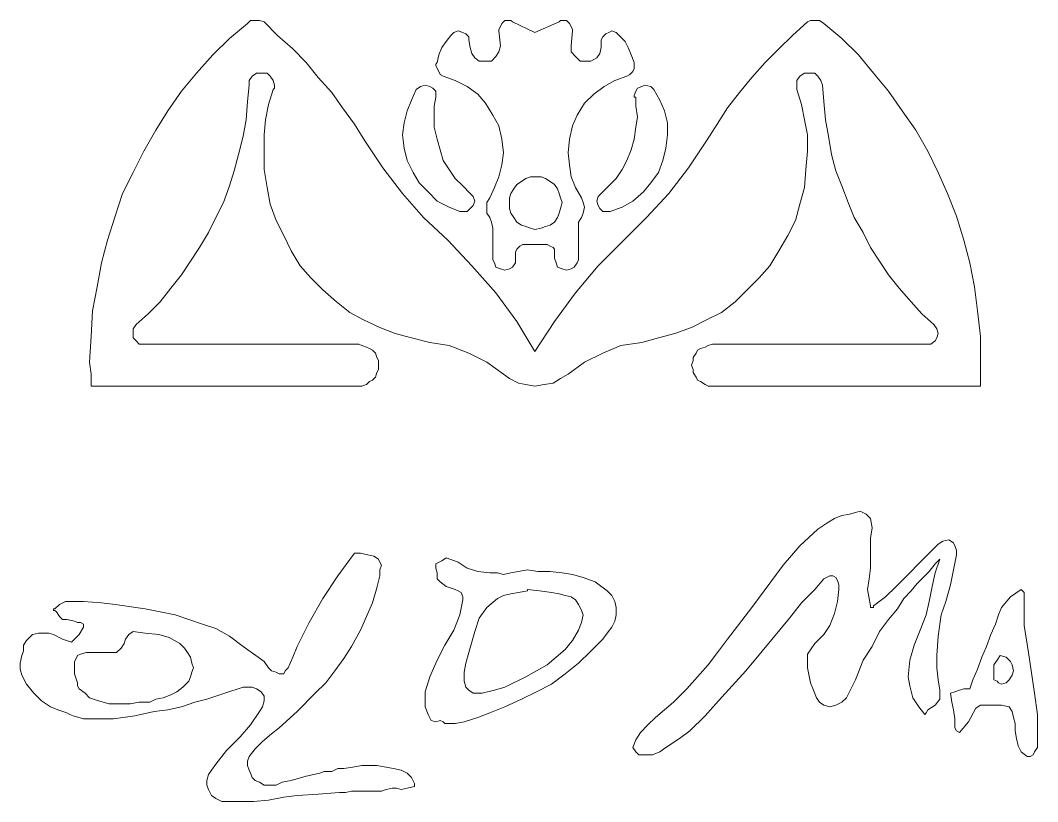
# Model space of a CAD drawing. Header units: millimetres. Extents: x -114775 to 228300, y -175499 to 108657.
# Drawn here: x -98230.64 to -98207.65, y -110677.71 to -110660.06 of the extents above; entities that cross this region are included whole.
import ezdxf
from ezdxf.enums import TextEntityAlignment as Align

# ---------------------------------------------------------------- set-up
doc = ezdxf.new("R2010")
doc.units = ezdxf.units.MM
doc.header["$LTSCALE"] = 1000
doc.layers.get('0').update_dxf_attribs({"linetype": 'CONTINUOUS'})
doc.layers.add('W-图框', color=251, linetype='CONTINUOUS')
doc.styles.add('WORD-2', font='simhei.ttf')
doc.styles.add('WORD-3', font='')
doc.styles.get('WORD-3').set_extended_font_data('SimSun')

# ---------------------------------------------------------------- blocks, each defined once
blk = doc.blocks.new('gslogo')
at = {"color": 251, "lineweight": 0}
for p, q in [((5185.077, -2036.668), (5185.701, -2036.147)), ((5185.701, -2036.147), (5185.806, -2036.043)), ((5185.806, -2036.043), (5185.962, -2036.043)), ((5185.962, -2036.043), (5186.118, -2036.043)), ((5186.118, -2036.043), (5186.274, -2036.095)), ((5186.274, -2036.095), (5186.743, -2036.564)), ((5194.449, -2036.251), (5194.501, -2036.147)), ((5194.501, -2036.147), (5194.605, -2036.043)), ((5194.605, -2036.043), (5194.709, -2036.043)), ((5194.709, -2036.043), (5194.813, -2036.043)), ((5194.813, -2036.043), (5194.865, -2036.095)), ((5194.865, -2036.095), (5195.646, -2036.46)), ((5195.646, -2036.46), (5196.479, -2036.095)), ((5196.479, -2036.095), (5196.531, -2036.043)), ((5196.531, -2036.043), (5196.636, -2036.043)), ((5196.636, -2036.043), (5196.74, -2036.043)), ((5196.74, -2036.043), (5196.844, -2036.147)), ((5196.844, -2036.147), (5196.896, -2036.251)), ((5204.55, -2036.564), (5205.07, -2036.095)), ((5205.07, -2036.095), (5205.175, -2036.043)), ((5205.175, -2036.043), (5205.331, -2036.043)), ((5205.331, -2036.043), (5205.487, -2036.043)), ((5205.487, -2036.043), (5205.643, -2036.147)), ((5205.643, -2036.147), (5206.268, -2036.668)), ((5192.731, -2036.564), (5192.835, -2036.46)), ((5192.835, -2036.46), (5192.991, -2036.408)), ((5192.991, -2036.408), (5193.147, -2036.46)), ((5193.147, -2036.46), (5193.251, -2036.512)), ((5193.251, -2036.512), (5193.355, -2036.616)), ((5194.397, -2036.356), (5194.449, -2036.251)), ((5194.397, -2036.408), (5194.397, -2036.356)), ((5194.397, -2036.356), (5194.397, -2036.356)), ((5194.449, -2036.928), (5194.397, -2036.408)), ((5196.896, -2036.251), (5196.948, -2036.356)), ((5196.948, -2036.408), (5196.896, -2036.928)), ((5196.948, -2036.356), (5196.948, -2036.356)), ((5196.948, -2036.356), (5196.948, -2036.408)), ((5197.989, -2036.616), (5198.093, -2036.512)), ((5198.093, -2036.512), (5198.198, -2036.46)), ((5198.198, -2036.46), (5198.302, -2036.408)), ((5198.302, -2036.408), (5198.458, -2036.46)), ((5198.458, -2036.46), (5198.562, -2036.564)), ((5184.504, -2037.241), (5185.077, -2036.668)), ((5186.743, -2036.564), (5187.263, -2037.032)), ((5192.418, -2036.98), (5192.574, -2036.772)), ((5192.574, -2036.772), (5192.731, -2036.564)), ((5193.355, -2036.616), (5193.355, -2036.72)), ((5193.355, -2036.72), (5193.407, -2036.98)), ((5197.937, -2036.72), (5197.989, -2036.616)), ((5197.937, -2036.98), (5197.937, -2036.72)), ((5198.562, -2036.564), (5198.77, -2036.772)), ((5198.77, -2036.772), (5198.874, -2036.98)), ((5204.081, -2037.032), (5204.55, -2036.564)), ((5206.268, -2036.668), (5206.841, -2037.241)), ((5187.263, -2037.032), (5187.732, -2037.501)), ((5192.314, -2037.241), (5192.418, -2036.98)), ((5193.407, -2036.98), (5193.459, -2037.189)), ((5193.459, -2037.189), (5193.564, -2037.345)), ((5194.293, -2037.293), (5194.397, -2037.137)), ((5194.397, -2037.137), (5194.449, -2036.928)), ((5194.449, -2036.928), (5194.449, -2036.928)), ((5194.449, -2036.928), (5194.449, -2036.928)), ((5196.896, -2036.928), (5196.896, -2036.928)), ((5196.896, -2036.928), (5196.896, -2036.928)), ((5196.896, -2036.928), (5196.896, -2037.137)), ((5196.896, -2037.137), (5197.052, -2037.293)), ((5197.781, -2037.345), (5197.885, -2037.189)), ((5197.885, -2037.189), (5197.937, -2036.98)), ((5198.874, -2036.98), (5198.979, -2037.241)), ((5203.612, -2037.501), (5204.081, -2037.032)), ((5183.931, -2037.865), (5184.504, -2037.241)), ((5187.732, -2037.501), (5188.149, -2038.022)), ((5192.21, -2037.553), (5192.262, -2037.501)), ((5192.21, -2037.605), (5192.21, -2037.553)), ((5192.262, -2037.501), (5192.314, -2037.241)), ((5193.564, -2037.345), (5193.72, -2037.449)), ((5193.72, -2037.449), (5193.928, -2037.449)), ((5193.928, -2037.449), (5194.136, -2037.449)), ((5194.136, -2037.449), (5194.293, -2037.293)), ((5197.052, -2037.293), (5197.208, -2037.449)), ((5197.208, -2037.449), (5197.417, -2037.449)), ((5197.417, -2037.449), (5197.573, -2037.449)), ((5197.573, -2037.449), (5197.781, -2037.345)), ((5198.979, -2037.241), (5199.083, -2037.501)), ((5199.083, -2037.501), (5199.083, -2037.553)), ((5199.083, -2037.553), (5199.083, -2037.605)), ((5203.144, -2038.022), (5203.612, -2037.501)), ((5206.841, -2037.241), (5207.361, -2037.865)), ((5183.411, -2038.49), (5183.931, -2037.865)), ((5186.014, -2037.865), (5185.858, -2037.97)), ((5186.17, -2037.865), (5186.014, -2037.865)), ((5186.378, -2037.865), (5186.17, -2037.865)), ((5186.482, -2037.97), (5186.378, -2037.865)), ((5192.262, -2037.709), (5192.21, -2037.605)), ((5192.314, -2037.813), (5192.262, -2037.709)), ((5192.366, -2037.918), (5192.314, -2037.813)), ((5192.47, -2037.97), (5192.366, -2037.918)), ((5198.926, -2037.918), (5198.822, -2037.97)), ((5199.031, -2037.813), (5198.926, -2037.918)), ((5199.083, -2037.709), (5199.031, -2037.813)), ((5199.083, -2037.605), (5199.083, -2037.709)), ((5204.966, -2037.865), (5204.81, -2037.97)), ((5205.122, -2037.865), (5204.966, -2037.865)), ((5205.331, -2037.865), (5205.122, -2037.865)), ((5205.435, -2037.97), (5205.331, -2037.865)), ((5207.361, -2037.865), (5207.882, -2038.49)), ((5185.858, -2037.97), (5185.754, -2038.126)), ((5185.754, -2038.126), (5185.754, -2038.282)), ((5186.587, -2038.126), (5186.482, -2037.97)), ((5186.639, -2038.282), (5186.587, -2038.126)), ((5188.149, -2038.022), (5188.617, -2038.542)), ((5192.887, -2038.126), (5192.47, -2037.97)), ((5193.303, -2038.334), (5192.887, -2038.126)), ((5198.406, -2038.126), (5198.041, -2038.334)), ((5198.822, -2037.97), (5198.406, -2038.126)), ((5202.727, -2038.542), (5203.144, -2038.022)), ((5204.81, -2037.97), (5204.706, -2038.126)), ((5204.706, -2038.126), (5204.706, -2038.282)), ((5205.539, -2038.126), (5205.435, -2037.97)), ((5205.591, -2038.282), (5205.539, -2038.126)), ((5182.942, -2039.167), (5183.411, -2038.49)), ((5185.754, -2038.282), (5185.701, -2038.855)), ((5186.43, -2038.959), (5186.587, -2038.438)), ((5186.587, -2038.438), (5186.639, -2038.386)), ((5186.639, -2038.386), (5186.639, -2038.282)), ((5188.617, -2038.542), (5188.982, -2039.063)), ((5191.533, -2038.438), (5191.377, -2038.803)), ((5191.689, -2038.334), (5191.533, -2038.438)), ((5191.845, -2038.282), (5191.689, -2038.334)), ((5192.002, -2038.334), (5191.845, -2038.282)), ((5192.106, -2038.386), (5192.002, -2038.334)), ((5192.21, -2038.49), (5192.106, -2038.386)), ((5192.21, -2038.646), (5192.21, -2038.49)), ((5193.668, -2038.594), (5193.303, -2038.334)), ((5193.928, -2038.907), (5193.668, -2038.594)), ((5197.677, -2038.594), (5197.364, -2038.907)), ((5198.041, -2038.334), (5197.677, -2038.594)), ((5199.083, -2038.646), (5199.135, -2038.49)), ((5199.135, -2038.49), (5199.187, -2038.386)), ((5199.187, -2038.386), (5199.343, -2038.334)), ((5199.343, -2038.334), (5199.447, -2038.282)), ((5199.447, -2038.282), (5199.655, -2038.334)), ((5199.655, -2038.334), (5199.76, -2038.438)), ((5199.76, -2038.438), (5199.968, -2038.803)), ((5202.311, -2039.063), (5202.727, -2038.542)), ((5204.706, -2038.282), (5204.706, -2038.386)), ((5204.706, -2038.386), (5204.706, -2038.438)), ((5204.706, -2038.438), (5204.862, -2038.959)), ((5205.643, -2038.855), (5205.591, -2038.282)), ((5207.882, -2038.49), (5208.351, -2039.167)), ((5185.701, -2038.855), (5185.649, -2039.48)), ((5186.326, -2039.48), (5186.43, -2038.959)), ((5191.377, -2038.803), (5191.221, -2039.167)), ((5192.158, -2039.011), (5192.21, -2038.699)), ((5192.21, -2038.699), (5192.21, -2038.646)), ((5192.21, -2038.699), (5192.21, -2038.699)), ((5192.21, -2038.699), (5192.21, -2038.699)), ((5194.188, -2039.323), (5193.928, -2038.907)), ((5197.364, -2038.907), (5197.104, -2039.323)), ((5199.083, -2038.699), (5199.083, -2038.646)), ((5199.135, -2038.699), (5199.083, -2038.699)), ((5199.135, -2039.011), (5199.135, -2038.699)), ((5199.135, -2038.699), (5199.135, -2038.699)), ((5199.968, -2038.803), (5200.124, -2039.167)), ((5204.862, -2038.959), (5204.966, -2039.48)), ((5205.695, -2039.48), (5205.643, -2038.855)), ((5182.525, -2039.844), (5182.942, -2039.167)), ((5188.982, -2039.063), (5189.398, -2039.636)), ((5191.221, -2039.167), (5191.116, -2039.584)), ((5192.158, -2039.375), (5192.158, -2039.011)), ((5194.397, -2039.688), (5194.188, -2039.323)), ((5197.104, -2039.323), (5196.948, -2039.688)), ((5199.187, -2039.375), (5199.135, -2039.011)), ((5200.124, -2039.167), (5200.228, -2039.584)), ((5201.946, -2039.636), (5202.311, -2039.063)), ((5208.351, -2039.167), (5208.819, -2039.844)), ((5185.649, -2039.48), (5185.545, -2040.052)), ((5186.274, -2040), (5186.326, -2039.48)), ((5189.398, -2039.636), (5189.763, -2040.208)), ((5191.116, -2039.584), (5191.064, -2040)), ((5192.158, -2039.74), (5192.158, -2039.375)), ((5199.135, -2039.74), (5199.187, -2039.375)), ((5200.228, -2039.584), (5200.228, -2040)), ((5201.582, -2040.208), (5201.946, -2039.636)), ((5204.966, -2039.48), (5205.07, -2040)), ((5205.799, -2040.052), (5205.695, -2039.48)), ((5182.109, -2040.573), (5182.525, -2039.844)), ((5186.274, -2040.573), (5186.274, -2040)), ((5191.064, -2040), (5191.116, -2040.469)), ((5192.262, -2040.156), (5192.158, -2039.74)), ((5194.501, -2040.156), (5194.397, -2039.688)), ((5196.948, -2039.688), (5196.844, -2040.156)), ((5199.083, -2040.156), (5199.135, -2039.74)), ((5200.228, -2040), (5200.176, -2040.469)), ((5205.07, -2040), (5205.07, -2040.573)), ((5208.819, -2039.844), (5209.236, -2040.573)), ((5185.545, -2040.052), (5185.389, -2040.677)), ((5189.763, -2040.208), (5190.387, -2041.146)), ((5192.366, -2040.521), (5192.262, -2040.156)), ((5194.553, -2040.625), (5194.501, -2040.156)), ((5196.844, -2040.156), (5196.792, -2040.625)), ((5198.979, -2040.521), (5199.083, -2040.156)), ((5200.957, -2041.146), (5201.582, -2040.208)), ((5205.903, -2040.677), (5205.799, -2040.052)), ((5181.744, -2041.302), (5182.109, -2040.573)), ((5185.389, -2040.677), (5185.233, -2041.25)), ((5186.274, -2041.198), (5186.274, -2040.573)), ((5191.116, -2040.469), (5191.221, -2040.885)), ((5192.47, -2040.885), (5192.366, -2040.521)), ((5194.501, -2041.042), (5194.553, -2040.625)), ((5196.792, -2040.625), (5196.844, -2041.042)), ((5198.822, -2040.885), (5198.979, -2040.521)), ((5200.176, -2040.469), (5200.072, -2040.885)), ((5205.07, -2040.573), (5205.018, -2041.198)), ((5206.06, -2041.25), (5205.903, -2040.677)), ((5209.236, -2040.573), (5209.6, -2041.302)), ((5191.221, -2040.885), (5191.429, -2041.302)), ((5192.678, -2041.198), (5192.47, -2040.885)), ((5194.397, -2041.458), (5194.501, -2041.042)), ((5196.844, -2041.042), (5196.896, -2041.458)), ((5198.666, -2041.198), (5198.822, -2040.885)), ((5200.072, -2040.885), (5199.916, -2041.302)), ((5181.38, -2042.031), (5181.744, -2041.302)), ((5185.233, -2041.25), (5185.077, -2041.77)), ((5186.378, -2041.823), (5186.274, -2041.198)), ((5190.387, -2041.146), (5191.064, -2042.031)), ((5191.429, -2041.302), (5191.637, -2041.666)), ((5192.887, -2041.51), (5192.678, -2041.198)), ((5198.458, -2041.51), (5198.666, -2041.198)), ((5199.916, -2041.302), (5199.655, -2041.666)), ((5200.28, -2042.031), (5200.957, -2041.146)), ((5205.018, -2041.198), (5204.966, -2041.823)), ((5206.268, -2041.77), (5206.06, -2041.25)), ((5209.6, -2041.302), (5209.913, -2042.031)), ((5185.077, -2041.77), (5184.868, -2042.343)), ((5191.637, -2041.666), (5191.95, -2041.979)), ((5193.147, -2041.77), (5192.887, -2041.51)), ((5193.407, -2042.031), (5193.147, -2041.77)), ((5194.24, -2041.823), (5194.397, -2041.458)), ((5194.917, -2041.875), (5195.021, -2041.718)), ((5195.021, -2041.718), (5195.178, -2041.614)), ((5195.178, -2041.614), (5195.334, -2041.51)), ((5195.334, -2041.51), (5195.49, -2041.458)), ((5195.49, -2041.458), (5195.646, -2041.458)), ((5195.646, -2041.458), (5195.855, -2041.458)), ((5195.646, -2041.458), (5195.646, -2041.458)), ((5195.855, -2041.458), (5196.011, -2041.51)), ((5196.011, -2041.51), (5196.167, -2041.614)), ((5196.167, -2041.614), (5196.323, -2041.718)), ((5196.323, -2041.718), (5196.427, -2041.875)), ((5196.896, -2041.458), (5197.052, -2041.823)), ((5197.937, -2042.031), (5198.198, -2041.77)), ((5198.198, -2041.77), (5198.458, -2041.51)), ((5199.655, -2041.666), (5199.395, -2041.979)), ((5206.476, -2042.343), (5206.268, -2041.77)), ((5181.12, -2042.812), (5181.38, -2042.031)), ((5186.482, -2042.395), (5186.378, -2041.823)), ((5191.064, -2042.031), (5191.793, -2042.864)), ((5191.95, -2041.979), (5192.262, -2042.291)), ((5193.512, -2042.135), (5193.407, -2042.031)), ((5193.564, -2042.291), (5193.512, -2042.135)), ((5194.084, -2042.187), (5194.24, -2041.823)), ((5194.761, -2042.187), (5194.813, -2042.031)), ((5194.813, -2042.031), (5194.917, -2041.875)), ((5196.427, -2041.875), (5196.479, -2042.031)), ((5196.479, -2042.031), (5196.531, -2042.187)), ((5197.052, -2041.823), (5197.26, -2042.187)), ((5197.781, -2042.291), (5197.833, -2042.135)), ((5197.833, -2042.135), (5197.937, -2042.031)), ((5199.395, -2041.979), (5199.031, -2042.291)), ((5199.499, -2042.864), (5200.28, -2042.031)), ((5204.966, -2041.823), (5204.81, -2042.395)), ((5209.913, -2042.031), (5210.225, -2042.812)), ((5184.868, -2042.343), (5184.608, -2042.864)), ((5186.691, -2042.968), (5186.482, -2042.395)), ((5192.262, -2042.291), (5192.678, -2042.499)), ((5193.407, -2042.551), (5193.512, -2042.447)), ((5193.512, -2042.447), (5193.564, -2042.291)), ((5193.98, -2042.343), (5194.084, -2042.187)), ((5193.98, -2042.499), (5193.98, -2042.343)), ((5194.761, -2042.343), (5194.761, -2042.187)), ((5194.761, -2042.551), (5194.761, -2042.343)), ((5196.531, -2042.187), (5196.583, -2042.343)), ((5196.583, -2042.343), (5196.531, -2042.551)), ((5197.26, -2042.187), (5197.312, -2042.343)), ((5197.312, -2042.343), (5197.364, -2042.499)), ((5197.833, -2042.447), (5197.781, -2042.291)), ((5197.885, -2042.551), (5197.833, -2042.447)), ((5199.031, -2042.291), (5198.666, -2042.499)), ((5204.81, -2042.395), (5204.654, -2042.968)), ((5206.684, -2042.864), (5206.476, -2042.343)), ((5180.859, -2043.645), (5181.12, -2042.812)), ((5192.678, -2042.499), (5193.043, -2042.656)), ((5193.043, -2042.656), (5193.095, -2042.656)), ((5193.095, -2042.656), (5193.199, -2042.656)), ((5193.199, -2042.656), (5193.303, -2042.656)), ((5193.303, -2042.656), (5193.407, -2042.551)), ((5193.98, -2042.708), (5193.98, -2042.499)), ((5194.084, -2042.864), (5193.98, -2042.708)), ((5194.813, -2042.708), (5194.761, -2042.551)), ((5194.917, -2042.864), (5194.813, -2042.708)), ((5196.479, -2042.708), (5196.427, -2042.864)), ((5196.531, -2042.551), (5196.479, -2042.708)), ((5197.312, -2042.708), (5197.26, -2042.864)), ((5197.364, -2042.499), (5197.312, -2042.708)), ((5197.989, -2042.656), (5197.885, -2042.551)), ((5198.145, -2042.656), (5197.989, -2042.656)), ((5198.198, -2042.656), (5198.145, -2042.656)), ((5198.25, -2042.656), (5198.198, -2042.656)), ((5198.666, -2042.499), (5198.25, -2042.656)), ((5210.225, -2042.812), (5210.485, -2043.645)), ((5184.608, -2042.864), (5184.348, -2043.385)), ((5186.951, -2043.489), (5186.691, -2042.968)), ((5191.793, -2042.864), (5192.626, -2043.645)), ((5194.136, -2043.02), (5194.084, -2042.864)), ((5194.188, -2043.228), (5194.136, -2043.02)), ((5195.021, -2043.02), (5194.917, -2042.864)), ((5195.178, -2043.124), (5195.021, -2043.02)), ((5195.334, -2043.176), (5195.178, -2043.124)), ((5195.49, -2043.228), (5195.334, -2043.176)), ((5196.011, -2043.176), (5195.855, -2043.228)), ((5196.167, -2043.124), (5196.011, -2043.176)), ((5196.323, -2043.02), (5196.167, -2043.124)), ((5196.427, -2042.864), (5196.323, -2043.02)), ((5197.26, -2042.864), (5197.156, -2043.02)), ((5197.156, -2043.02), (5197.156, -2043.228)), ((5198.718, -2043.645), (5199.499, -2042.864)), ((5204.654, -2042.968), (5204.394, -2043.489)), ((5206.997, -2043.385), (5206.684, -2042.864)), ((5184.348, -2043.385), (5184.035, -2043.905)), ((5187.211, -2044.009), (5186.951, -2043.489)), ((5194.188, -2044.322), (5194.188, -2043.228)), ((5195.646, -2043.28), (5195.49, -2043.228)), ((5195.855, -2043.228), (5195.646, -2043.28)), ((5197.156, -2043.228), (5197.156, -2044.322)), ((5204.394, -2043.489), (5204.081, -2044.009)), ((5207.257, -2043.905), (5206.997, -2043.385)), ((5180.651, -2044.426), (5180.859, -2043.645)), ((5192.626, -2043.645), (5193.459, -2044.53)), ((5195.126, -2043.853), (5195.074, -2043.905)), ((5195.23, -2043.801), (5195.126, -2043.853)), ((5195.646, -2043.801), (5195.23, -2043.801)), ((5196.063, -2043.801), (5195.646, -2043.801)), ((5195.646, -2043.801), (5195.646, -2043.801)), ((5196.167, -2043.853), (5196.063, -2043.801)), ((5196.271, -2043.905), (5196.167, -2043.853)), ((5197.833, -2044.53), (5198.718, -2043.645)), ((5210.485, -2043.645), (5210.694, -2044.426)), ((5184.035, -2043.905), (5183.723, -2044.374)), ((5187.524, -2044.53), (5187.211, -2044.009)), ((5195.021, -2043.957), (5194.969, -2044.061)), ((5194.969, -2044.061), (5194.969, -2044.27)), ((5195.074, -2043.905), (5195.021, -2043.957)), ((5196.323, -2043.957), (5196.271, -2043.905)), ((5196.323, -2044.061), (5196.323, -2043.957)), ((5196.323, -2044.27), (5196.323, -2044.061)), ((5204.081, -2044.009), (5203.769, -2044.53)), ((5207.57, -2044.374), (5207.257, -2043.905)), ((5180.495, -2045.259), (5180.651, -2044.426)), ((5183.723, -2044.374), (5183.411, -2044.842)), ((5187.888, -2044.947), (5187.524, -2044.53)), ((5193.459, -2044.53), (5194.293, -2045.467)), ((5194.24, -2044.426), (5194.188, -2044.322)), ((5194.293, -2044.582), (5194.24, -2044.426)), ((5194.449, -2044.634), (5194.293, -2044.582)), ((5194.865, -2044.582), (5194.761, -2044.634)), ((5194.969, -2044.426), (5194.865, -2044.582)), ((5194.969, -2044.27), (5194.969, -2044.426)), ((5196.375, -2044.426), (5196.323, -2044.27)), ((5196.427, -2044.582), (5196.375, -2044.426)), ((5196.583, -2044.634), (5196.427, -2044.582)), ((5197, -2044.582), (5196.896, -2044.634)), ((5197.104, -2044.426), (5197, -2044.582)), ((5197.052, -2045.467), (5197.833, -2044.53)), ((5197.156, -2044.322), (5197.104, -2044.426)), ((5203.769, -2044.53), (5203.404, -2044.947)), ((5207.882, -2044.842), (5207.57, -2044.374)), ((5210.694, -2044.426), (5210.85, -2045.259)), ((5183.411, -2044.842), (5183.046, -2045.311)), ((5188.305, -2045.363), (5187.888, -2044.947)), ((5194.605, -2044.686), (5194.449, -2044.634)), ((5194.761, -2044.634), (5194.605, -2044.686)), ((5196.74, -2044.686), (5196.583, -2044.634)), ((5196.896, -2044.634), (5196.74, -2044.686)), ((5203.404, -2044.947), (5202.988, -2045.363)), ((5208.246, -2045.311), (5207.882, -2044.842)), ((5180.339, -2046.092), (5180.495, -2045.259)), ((5183.046, -2045.311), (5182.682, -2045.78)), ((5208.663, -2045.78), (5208.246, -2045.311)), ((5210.85, -2045.259), (5210.954, -2046.092)), ((5188.773, -2045.78), (5188.305, -2045.363)), ((5194.293, -2045.467), (5195.021, -2046.456)), ((5196.323, -2046.456), (5197.052, -2045.467)), ((5202.988, -2045.363), (5202.571, -2045.78)), ((5182.682, -2045.78), (5182.265, -2046.196)), ((5189.242, -2046.144), (5188.773, -2045.78)), ((5202.571, -2045.78), (5202.103, -2046.144)), ((5209.027, -2046.196), (5208.663, -2045.78)), ((5180.287, -2046.977), (5180.339, -2046.092)), ((5182.265, -2046.196), (5181.849, -2046.561)), ((5189.711, -2046.404), (5189.242, -2046.144)), ((5202.103, -2046.144), (5201.582, -2046.404)), ((5209.444, -2046.561), (5209.027, -2046.196)), ((5210.954, -2046.092), (5211.058, -2046.977)), ((5181.849, -2046.561), (5181.744, -2046.717)), ((5181.744, -2046.717), (5181.744, -2046.873)), ((5190.283, -2046.665), (5189.711, -2046.404)), ((5190.804, -2046.873), (5190.283, -2046.665)), ((5195.021, -2046.456), (5195.646, -2047.498)), ((5195.646, -2047.498), (5196.323, -2046.456)), ((5201.061, -2046.665), (5200.488, -2046.873)), ((5201.582, -2046.404), (5201.061, -2046.665)), ((5209.548, -2046.717), (5209.444, -2046.561)), ((5209.6, -2046.873), (5209.548, -2046.717)), ((5180.234, -2047.862), (5180.287, -2046.977)), ((5181.744, -2046.873), (5181.744, -2047.029)), ((5181.744, -2047.029), (5181.849, -2047.133)), ((5191.377, -2047.029), (5190.804, -2046.873)), ((5192.002, -2047.185), (5191.377, -2047.029)), ((5199.916, -2047.029), (5199.343, -2047.185)), ((5200.488, -2046.873), (5199.916, -2047.029)), ((5209.496, -2047.133), (5209.548, -2047.029)), ((5209.548, -2047.029), (5209.6, -2046.873)), ((5211.058, -2046.977), (5211.058, -2047.862)), ((5181.849, -2047.133), (5181.953, -2047.237)), ((5181.953, -2047.237), (5182.109, -2047.237)), ((5182.109, -2047.237), (5189.554, -2047.237)), ((5189.554, -2047.237), (5189.659, -2047.29)), ((5189.659, -2047.29), (5189.815, -2047.342)), ((5189.815, -2047.342), (5189.919, -2047.394)), ((5189.919, -2047.394), (5190.023, -2047.446)), ((5192.678, -2047.29), (5192.002, -2047.185)), ((5193.355, -2047.55), (5192.678, -2047.29)), ((5198.614, -2047.29), (5197.989, -2047.55)), ((5199.343, -2047.185), (5198.614, -2047.29)), ((5201.269, -2047.446), (5201.374, -2047.394)), ((5201.374, -2047.394), (5201.53, -2047.342)), ((5201.53, -2047.342), (5201.634, -2047.29)), ((5201.634, -2047.29), (5201.79, -2047.237)), ((5201.79, -2047.237), (5209.236, -2047.237)), ((5209.236, -2047.237), (5209.34, -2047.237)), ((5209.34, -2047.237), (5209.496, -2047.133)), ((5190.023, -2047.446), (5190.127, -2047.55)), ((5190.127, -2047.55), (5190.179, -2047.706)), ((5190.179, -2047.706), (5190.231, -2047.81)), ((5193.98, -2047.862), (5193.355, -2047.55)), ((5197.989, -2047.55), (5197.364, -2047.862)), ((5201.113, -2047.706), (5201.217, -2047.55)), ((5201.113, -2047.81), (5201.113, -2047.706)), ((5201.217, -2047.55), (5201.269, -2047.446)), ((5180.287, -2048.279), (5180.234, -2047.862)), ((5190.231, -2048.123), (5190.179, -2048.227)), ((5190.231, -2047.81), (5190.231, -2047.966)), ((5190.231, -2047.966), (5190.231, -2048.123)), ((5194.553, -2048.279), (5193.98, -2047.862)), ((5197.364, -2047.862), (5196.792, -2048.279)), ((5201.061, -2047.966), (5201.113, -2047.81)), ((5201.113, -2048.123), (5201.061, -2047.966)), ((5201.113, -2048.227), (5201.113, -2048.123)), ((5211.058, -2047.862), (5211.058, -2048.279)), ((5180.287, -2048.695), (5180.287, -2048.279)), ((5190.127, -2048.383), (5190.023, -2048.487)), ((5190.179, -2048.227), (5190.127, -2048.383)), ((5194.761, -2048.435), (5194.553, -2048.279)), ((5195.074, -2048.591), (5194.761, -2048.435)), ((5196.531, -2048.435), (5196.271, -2048.591)), ((5196.792, -2048.279), (5196.531, -2048.435)), ((5201.217, -2048.383), (5201.113, -2048.227)), ((5201.269, -2048.487), (5201.217, -2048.383)), ((5211.058, -2048.279), (5211.058, -2048.695)), ((5189.554, -2048.695), (5180.287, -2048.695)), ((5189.659, -2048.695), (5189.554, -2048.695)), ((5189.815, -2048.643), (5189.659, -2048.695)), ((5189.919, -2048.539), (5189.815, -2048.643)), ((5190.023, -2048.487), (5189.919, -2048.539)), ((5195.334, -2048.643), (5195.074, -2048.591)), ((5195.646, -2048.695), (5195.334, -2048.643)), ((5195.959, -2048.643), (5195.646, -2048.695)), ((5195.646, -2048.695), (5195.646, -2048.695)), ((5196.271, -2048.591), (5195.959, -2048.643)), ((5201.374, -2048.539), (5201.269, -2048.487)), ((5201.53, -2048.643), (5201.374, -2048.539)), ((5201.634, -2048.695), (5201.53, -2048.643)), ((5201.79, -2048.695), (5201.634, -2048.695)), ((5211.058, -2048.695), (5201.79, -2048.695)), ((5206.737, -2053.069), (5206.893, -2053.017)), ((5206.893, -2053.017), (5207.101, -2053.121)), ((5206.893, -2053.017), (5206.893, -2053.017)), ((5205.747, -2053.433), (5206.008, -2053.277)), ((5206.008, -2053.277), (5206.268, -2053.173)), ((5206.268, -2053.173), (5206.528, -2053.121)), ((5206.528, -2053.121), (5206.737, -2053.069)), ((5207.101, -2053.121), (5207.257, -2053.277)), ((5207.257, -2053.277), (5207.309, -2053.59)), ((5204.81, -2054.214), (5205.435, -2053.642)), ((5205.435, -2053.642), (5205.747, -2053.433)), ((5207.309, -2053.59), (5207.257, -2053.954)), ((5207.257, -2053.954), (5207.257, -2054.475)), ((5209.6, -2054.162), (5209.756, -2054.058)), ((5209.756, -2054.058), (5209.965, -2054.006)), ((5209.965, -2054.006), (5209.965, -2054.006)), ((5209.965, -2054.006), (5209.965, -2054.006)), ((5209.965, -2054.006), (5210.121, -2054.11)), ((5210.121, -2054.11), (5210.173, -2054.214)), ((5204.237, -2054.891), (5204.81, -2054.214)), ((5209.288, -2054.475), (5209.6, -2054.162)), ((5210.173, -2054.214), (5210.225, -2054.371)), ((5210.225, -2054.371), (5210.225, -2054.527)), ((5188.825, -2055.256), (5189.398, -2054.475)), ((5189.398, -2054.475), (5189.606, -2054.475)), ((5189.398, -2054.475), (5189.398, -2054.475)), ((5189.606, -2054.475), (5189.867, -2054.527)), ((5189.867, -2054.527), (5190.075, -2054.579)), ((5190.075, -2054.579), (5190.231, -2054.683)), ((5190.231, -2054.683), (5190.283, -2054.787)), ((5190.283, -2054.787), (5190.335, -2054.891)), ((5192.21, -2054.839), (5192.418, -2054.735)), ((5192.418, -2054.735), (5192.574, -2054.631)), ((5192.574, -2054.631), (5192.991, -2054.787)), ((5192.574, -2054.631), (5192.574, -2054.631)), ((5192.991, -2054.787), (5193.303, -2054.995)), ((5207.257, -2054.475), (5207.257, -2054.995)), ((5208.559, -2055.204), (5208.975, -2054.787)), ((5208.975, -2054.787), (5209.288, -2054.475)), ((5209.496, -2055.152), (5209.652, -2054.683)), ((5209.548, -2054.787), (5209.496, -2054.839)), ((5209.652, -2054.683), (5209.548, -2054.787)), ((5210.225, -2054.527), (5210.121, -2055.048)), ((5190.335, -2054.891), (5190.283, -2055.048)), ((5190.283, -2055.048), (5190.283, -2055.256)), ((5192.21, -2054.995), (5192.21, -2054.839)), ((5192.262, -2055.152), (5192.21, -2054.995)), ((5192.262, -2055.36), (5192.262, -2055.152)), ((5193.303, -2054.995), (5193.668, -2055.1)), ((5193.668, -2055.1), (5194.084, -2055.152)), ((5194.084, -2055.152), (5194.084, -2055.152)), ((5194.084, -2055.152), (5194.084, -2055.152)), ((5194.084, -2055.152), (5194.345, -2055.152)), ((5194.345, -2055.152), (5194.553, -2055.204)), ((5194.553, -2055.204), (5194.813, -2055.152)), ((5194.813, -2055.152), (5195.074, -2055.1)), ((5195.074, -2055.1), (5195.386, -2055.048)), ((5195.386, -2055.048), (5195.75, -2055.1)), ((5195.75, -2055.1), (5196.167, -2055.1)), ((5196.167, -2055.1), (5196.583, -2055.152)), ((5196.583, -2055.152), (5196.948, -2055.204)), ((5203.144, -2056.349), (5204.237, -2054.891)), ((5207.257, -2054.995), (5207.205, -2055.36)), ((5209.288, -2055.1), (5209.08, -2055.308)), ((5209.496, -2054.839), (5209.288, -2055.1)), ((5209.392, -2055.62), (5209.496, -2055.152)), ((5210.121, -2055.048), (5210.017, -2055.568)), ((5188.305, -2056.037), (5188.825, -2055.256)), ((5190.283, -2055.256), (5190.179, -2055.672)), ((5192.366, -2055.464), (5192.262, -2055.36)), ((5192.574, -2055.62), (5192.366, -2055.464)), ((5196.948, -2055.204), (5197.312, -2055.308)), ((5197.312, -2055.308), (5197.729, -2055.464)), ((5197.729, -2055.464), (5198.145, -2055.776)), ((5205.643, -2055.36), (5205.331, -2055.724)), ((5205.851, -2055.256), (5205.643, -2055.36)), ((5205.903, -2055.256), (5205.851, -2055.256)), ((5205.956, -2055.256), (5205.903, -2055.256)), ((5206.06, -2055.308), (5205.956, -2055.256)), ((5206.112, -2055.412), (5206.06, -2055.308)), ((5206.164, -2055.568), (5206.112, -2055.412)), ((5207.205, -2055.36), (5207.153, -2055.724)), ((5208.142, -2055.62), (5208.559, -2055.204)), ((5208.871, -2055.516), (5208.663, -2055.776)), ((5209.08, -2055.308), (5208.871, -2055.516)), ((5190.179, -2055.672), (5190.023, -2056.193)), ((5192.887, -2055.724), (5192.574, -2055.62)), ((5192.991, -2055.776), (5192.887, -2055.724)), ((5193.095, -2055.829), (5192.991, -2055.776)), ((5193.147, -2055.985), (5193.095, -2055.829)), ((5195.074, -2055.829), (5194.813, -2055.881)), ((5195.386, -2055.776), (5195.074, -2055.829)), ((5195.386, -2055.724), (5195.386, -2055.776)), ((5195.802, -2055.776), (5195.386, -2055.724)), ((5195.386, -2055.724), (5195.386, -2055.724)), ((5195.386, -2055.776), (5195.386, -2055.776)), ((5196.219, -2055.829), (5195.802, -2055.776)), ((5196.479, -2055.881), (5196.219, -2055.829)), ((5198.145, -2055.776), (5198.302, -2055.933)), ((5205.331, -2055.724), (5204.862, -2056.193)), ((5206.112, -2056.141), (5206.164, -2055.724)), ((5206.164, -2055.724), (5206.164, -2055.568)), ((5207.153, -2055.724), (5207.205, -2056.037)), ((5207.778, -2055.985), (5208.142, -2055.62)), ((5208.663, -2055.776), (5208.403, -2056.037)), ((5209.288, -2056.141), (5209.392, -2055.62)), ((5210.017, -2055.568), (5209.861, -2056.141)), ((5212.099, -2055.985), (5212.464, -2055.724)), ((5212.464, -2055.724), (5212.568, -2055.829)), ((5212.464, -2055.724), (5212.464, -2055.724)), ((5212.568, -2055.829), (5212.568, -2055.985)), ((5179.193, -2056.245), (5179.401, -2056.141)), ((5179.401, -2056.141), (5179.662, -2056.141)), ((5179.662, -2056.141), (5180.026, -2056.141)), ((5180.026, -2056.141), (5180.651, -2056.193)), ((5180.651, -2056.193), (5181.12, -2056.245)), ((5187.836, -2056.87), (5188.305, -2056.037)), ((5190.023, -2056.193), (5189.606, -2057.13)), ((5193.043, -2056.61), (5193.147, -2056.089)), ((5193.147, -2056.089), (5193.147, -2055.985)), ((5194.345, -2056.037), (5193.98, -2056.349)), ((5194.553, -2055.933), (5194.345, -2056.037)), ((5194.813, -2055.881), (5194.553, -2055.933)), ((5196.688, -2055.933), (5196.479, -2055.881)), ((5196.896, -2055.985), (5196.688, -2055.933)), ((5197.052, -2056.089), (5196.896, -2055.985)), ((5197.156, -2056.245), (5197.052, -2056.089)), ((5198.302, -2055.933), (5198.406, -2056.141)), ((5198.406, -2056.141), (5198.458, -2056.349)), ((5204.862, -2056.193), (5204.446, -2056.714)), ((5206.008, -2056.557), (5206.112, -2056.141)), ((5207.205, -2056.037), (5207.257, -2056.297)), ((5207.361, -2056.297), (5207.778, -2055.985)), ((5208.403, -2056.037), (5208.194, -2056.401)), ((5209.184, -2056.61), (5209.288, -2056.141)), ((5209.861, -2056.141), (5209.704, -2056.61)), ((5211.787, -2056.349), (5212.099, -2055.985)), ((5212.568, -2055.985), (5212.568, -2056.505)), ((5178.985, -2056.453), (5178.985, -2056.401)), ((5178.985, -2056.401), (5179.037, -2056.401)), ((5179.037, -2056.453), (5178.985, -2056.453)), ((5179.037, -2056.401), (5179.193, -2056.245)), ((5179.089, -2056.505), (5179.037, -2056.453)), ((5179.193, -2056.662), (5179.089, -2056.505)), ((5181.12, -2056.245), (5182.161, -2056.401)), ((5182.161, -2056.401), (5183.202, -2056.61)), ((5193.98, -2056.349), (5193.72, -2056.714)), ((5197.208, -2056.349), (5197.156, -2056.245)), ((5197.26, -2056.453), (5197.208, -2056.349)), ((5197.312, -2056.61), (5197.26, -2056.453)), ((5198.458, -2056.349), (5198.458, -2056.61)), ((5202.311, -2057.443), (5203.144, -2056.349)), ((5205.851, -2056.974), (5206.008, -2056.557)), ((5207.257, -2056.297), (5207.257, -2056.297)), ((5207.257, -2056.297), (5207.257, -2056.349)), ((5207.257, -2056.349), (5207.309, -2056.349)), ((5207.309, -2056.349), (5207.361, -2056.349)), ((5207.361, -2056.349), (5207.361, -2056.297)), ((5207.361, -2056.349), (5207.361, -2056.349)), ((5208.194, -2056.401), (5207.882, -2056.766)), ((5211.683, -2056.61), (5211.787, -2056.349)), ((5212.568, -2056.505), (5212.568, -2056.974)), ((5179.297, -2056.766), (5179.193, -2056.662)), ((5179.453, -2056.766), (5179.297, -2056.766)), ((5179.714, -2056.818), (5179.453, -2056.766)), ((5179.818, -2056.87), (5179.714, -2056.818)), ((5179.922, -2056.87), (5179.818, -2056.87)), ((5180.026, -2056.922), (5179.922, -2056.87)), ((5180.026, -2057.026), (5180.026, -2056.922)), ((5183.202, -2056.61), (5183.671, -2056.766)), ((5183.671, -2056.766), (5184.139, -2056.922)), ((5184.139, -2056.922), (5184.608, -2057.078)), ((5187.42, -2057.703), (5187.836, -2056.87)), ((5192.835, -2057.13), (5193.043, -2056.61)), ((5193.72, -2056.714), (5193.564, -2057.182)), ((5197.156, -2057.13), (5197.26, -2056.87)), ((5197.26, -2056.87), (5197.312, -2056.61)), ((5198.406, -2056.818), (5198.302, -2057.026)), ((5198.458, -2056.61), (5198.406, -2056.818)), ((5204.446, -2056.714), (5203.508, -2057.859)), ((5207.882, -2056.766), (5207.57, -2057.182)), ((5208.975, -2057.13), (5209.184, -2056.61)), ((5209.704, -2056.61), (5209.6, -2057.338)), ((5211.423, -2057.286), (5211.579, -2056.922)), ((5211.579, -2056.922), (5211.683, -2056.61)), ((5178.256, -2057.286), (5178.464, -2057.234)), ((5178.464, -2057.234), (5178.672, -2057.234)), ((5178.672, -2057.234), (5178.829, -2057.234)), ((5178.829, -2057.234), (5178.985, -2057.286)), ((5179.87, -2057.286), (5180.026, -2057.026)), ((5181.744, -2057.182), (5181.588, -2057.286)), ((5182.161, -2057.234), (5181.744, -2057.182)), ((5181.744, -2057.182), (5181.744, -2057.182)), ((5182.63, -2057.286), (5182.161, -2057.234)), ((5184.608, -2057.078), (5185.077, -2057.338)), ((5189.606, -2057.13), (5189.294, -2057.703)), ((5192.522, -2057.651), (5192.835, -2057.13)), ((5193.564, -2057.182), (5193.355, -2057.911)), ((5196.948, -2057.495), (5197.156, -2057.13)), ((5198.145, -2057.234), (5197.989, -2057.443)), ((5198.302, -2057.026), (5198.145, -2057.234)), ((5205.643, -2057.286), (5205.851, -2056.974)), ((5207.57, -2057.182), (5207.309, -2057.703)), ((5208.767, -2057.651), (5208.975, -2057.13)), ((5212.568, -2056.974), (5212.724, -2057.911)), ((5177.944, -2057.651), (5178.048, -2057.495)), ((5178.048, -2057.495), (5178.152, -2057.391)), ((5178.152, -2057.391), (5178.256, -2057.286)), ((5178.985, -2057.286), (5179.297, -2057.443)), ((5179.297, -2057.443), (5179.61, -2057.547)), ((5179.61, -2057.547), (5179.87, -2057.286)), ((5181.432, -2057.599), (5181.328, -2057.755)), ((5181.484, -2057.443), (5181.432, -2057.599)), ((5181.588, -2057.286), (5181.484, -2057.443)), ((5182.994, -2057.391), (5182.63, -2057.286)), ((5183.358, -2057.599), (5182.994, -2057.391)), ((5183.515, -2057.755), (5183.358, -2057.599)), ((5185.077, -2057.338), (5185.545, -2057.703)), ((5196.688, -2057.807), (5196.948, -2057.495)), ((5197.989, -2057.443), (5197.573, -2057.859)), ((5201.998, -2057.859), (5202.311, -2057.443)), ((5205.07, -2057.963), (5205.331, -2057.599)), ((5205.331, -2057.599), (5205.643, -2057.286)), ((5209.6, -2057.338), (5209.548, -2058.015)), ((5211.266, -2057.703), (5211.423, -2057.286)), ((5177.891, -2058.015), (5177.944, -2057.859)), ((5177.944, -2057.859), (5177.944, -2057.651)), ((5179.922, -2057.963), (5179.818, -2058.015)), ((5180.13, -2057.911), (5179.922, -2057.963)), ((5180.391, -2057.911), (5180.13, -2057.911)), ((5180.651, -2057.911), (5180.391, -2057.911)), ((5180.911, -2057.911), (5180.651, -2057.911)), ((5181.172, -2057.911), (5180.911, -2057.911)), ((5181.328, -2057.755), (5181.172, -2057.911)), ((5183.619, -2057.911), (5183.515, -2057.755)), ((5183.723, -2058.067), (5183.619, -2057.911)), ((5185.545, -2057.703), (5186.066, -2058.067)), ((5187.263, -2058.067), (5187.42, -2057.703)), ((5189.294, -2057.703), (5189.034, -2058.119)), ((5192.262, -2058.172), (5192.522, -2057.651)), ((5193.355, -2057.911), (5193.251, -2058.276)), ((5196.375, -2058.067), (5196.688, -2057.807)), ((5197.573, -2057.859), (5197.156, -2058.276)), ((5201.634, -2058.328), (5201.998, -2057.859)), ((5203.508, -2057.859), (5202.936, -2058.536)), ((5205.07, -2058.432), (5205.07, -2057.963)), ((5207.309, -2057.703), (5206.997, -2058.172)), ((5208.611, -2058.172), (5208.767, -2057.651)), ((5211.11, -2058.067), (5211.266, -2057.703)), ((5212.724, -2057.911), (5212.932, -2059.317)), ((5177.839, -2058.276), (5177.891, -2058.015)), ((5177.839, -2058.484), (5177.839, -2058.276)), ((5179.766, -2058.119), (5179.714, -2058.224)), ((5179.714, -2058.224), (5179.714, -2058.328)), ((5179.714, -2058.328), (5179.714, -2058.64)), ((5179.818, -2058.015), (5179.766, -2058.119)), ((5183.775, -2058.276), (5183.723, -2058.067)), ((5183.827, -2058.432), (5183.775, -2058.276)), ((5186.066, -2058.067), (5186.274, -2058.224)), ((5186.274, -2058.224), (5186.43, -2058.432)), ((5187.107, -2058.432), (5187.263, -2058.067)), ((5189.034, -2058.119), (5188.721, -2058.536)), ((5192.002, -2058.744), (5192.262, -2058.172)), ((5193.251, -2058.276), (5193.199, -2058.588)), ((5195.334, -2058.744), (5196.063, -2058.328)), ((5196.063, -2058.328), (5196.375, -2058.067)), ((5197.156, -2058.276), (5196.688, -2058.64)), ((5201.269, -2058.744), (5201.634, -2058.328)), ((5206.997, -2058.172), (5206.737, -2058.848)), ((5208.559, -2058.744), (5208.611, -2058.172)), ((5209.548, -2058.015), (5209.548, -2058.432)), ((5210.954, -2058.484), (5211.11, -2058.067)), ((5211.631, -2058.172), (5211.527, -2058.328)), ((5211.527, -2058.328), (5211.527, -2058.484)), ((5211.735, -2058.015), (5211.631, -2058.172)), ((5211.943, -2058.067), (5211.735, -2058.015)), ((5211.735, -2058.015), (5211.735, -2058.015)), ((5212.099, -2058.224), (5211.943, -2058.067)), ((5212.151, -2058.328), (5212.099, -2058.224)), ((5212.204, -2058.536), (5212.151, -2058.328)), ((5177.891, -2058.692), (5177.839, -2058.484)), ((5179.714, -2058.64), (5179.818, -2058.953)), ((5183.723, -2058.744), (5183.775, -2058.588)), ((5183.775, -2058.588), (5183.827, -2058.432)), ((5186.43, -2058.432), (5186.535, -2058.536)), ((5186.535, -2058.536), (5186.691, -2058.588)), ((5186.691, -2058.588), (5186.795, -2058.64)), ((5186.795, -2058.64), (5186.951, -2058.64)), ((5186.951, -2058.64), (5187.003, -2058.536)), ((5187.003, -2058.536), (5187.107, -2058.432)), ((5188.721, -2058.536), (5188.409, -2058.953)), ((5193.199, -2058.588), (5193.199, -2058.9)), ((5196.688, -2058.64), (5196.219, -2059.005)), ((5202.936, -2058.536), (5202.467, -2059.057)), ((5205.175, -2058.953), (5205.07, -2058.432)), ((5209.548, -2058.432), (5209.6, -2058.848)), ((5210.798, -2058.848), (5210.954, -2058.484)), ((5211.527, -2058.484), (5211.527, -2058.744)), ((5212.151, -2058.692), (5212.204, -2058.536)), ((5178.048, -2059.005), (5177.891, -2058.692)), ((5178.308, -2059.317), (5178.048, -2059.005)), ((5179.818, -2058.953), (5179.818, -2059.057)), ((5183.463, -2059.109), (5183.671, -2058.9)), ((5183.671, -2058.9), (5183.723, -2058.744)), ((5188.409, -2058.953), (5188.044, -2059.317)), ((5191.845, -2059.265), (5192.002, -2058.744)), ((5193.199, -2058.9), (5193.251, -2059.109)), ((5194.605, -2059.109), (5195.334, -2058.744)), ((5196.219, -2059.005), (5195.698, -2059.265)), ((5200.905, -2059.161), (5201.269, -2058.744)), ((5205.279, -2059.213), (5205.175, -2058.953)), ((5206.737, -2058.848), (5206.424, -2059.473)), ((5208.611, -2059.057), (5208.559, -2058.744)), ((5209.6, -2058.848), (5209.652, -2059.213)), ((5210.694, -2059.161), (5210.798, -2058.848)), ((5211.527, -2058.744), (5211.527, -2058.848)), ((5211.527, -2058.848), (5211.631, -2058.9)), ((5211.631, -2058.9), (5211.683, -2058.953)), ((5211.683, -2058.953), (5211.787, -2059.005)), ((5211.787, -2059.005), (5211.943, -2058.953)), ((5211.943, -2058.953), (5212.047, -2058.848)), ((5212.047, -2058.848), (5212.151, -2058.692)), ((5178.568, -2059.577), (5178.308, -2059.317)), ((5179.818, -2059.057), (5179.87, -2059.161)), ((5179.87, -2059.161), (5180.078, -2059.317)), ((5180.078, -2059.317), (5180.234, -2059.473)), ((5182.786, -2059.473), (5183.046, -2059.369)), ((5183.046, -2059.369), (5183.254, -2059.265)), ((5183.254, -2059.265), (5183.463, -2059.109)), ((5184.92, -2059.317), (5184.296, -2059.525)), ((5185.545, -2059.109), (5184.92, -2059.317)), ((5185.701, -2059.109), (5185.545, -2059.109)), ((5185.858, -2059.109), (5185.701, -2059.109)), ((5186.014, -2059.161), (5185.858, -2059.109)), ((5186.17, -2059.265), (5186.014, -2059.161)), ((5186.274, -2059.421), (5186.17, -2059.265)), ((5188.044, -2059.317), (5187.42, -2059.942)), ((5191.845, -2059.525), (5191.845, -2059.265)), ((5193.251, -2059.109), (5193.355, -2059.213)), ((5193.355, -2059.213), (5193.512, -2059.317)), ((5193.512, -2059.317), (5193.668, -2059.317)), ((5193.668, -2059.317), (5193.824, -2059.317)), ((5193.824, -2059.317), (5194.24, -2059.213)), ((5194.24, -2059.213), (5194.605, -2059.109)), ((5195.698, -2059.265), (5195.178, -2059.525)), ((5200.436, -2059.629), (5200.905, -2059.161)), ((5202.467, -2059.057), (5201.998, -2059.577)), ((5205.383, -2059.473), (5205.279, -2059.213)), ((5208.715, -2059.473), (5208.611, -2059.057)), ((5209.652, -2059.213), (5209.652, -2059.525)), ((5210.017, -2059.317), (5210.173, -2059.265)), ((5210.069, -2059.629), (5210.017, -2059.317)), ((5210.173, -2059.265), (5210.329, -2059.213)), ((5210.329, -2059.213), (5210.485, -2059.161)), ((5210.485, -2059.161), (5210.694, -2059.161)), ((5212.932, -2059.317), (5213.037, -2060.046)), ((5178.881, -2059.786), (5178.568, -2059.577)), ((5180.234, -2059.473), (5180.547, -2059.577)), ((5180.547, -2059.577), (5180.911, -2059.681)), ((5180.911, -2059.681), (5181.276, -2059.681)), ((5181.276, -2059.681), (5181.64, -2059.681)), ((5181.64, -2059.681), (5181.953, -2059.629)), ((5181.953, -2059.629), (5182.317, -2059.629)), ((5182.317, -2059.629), (5182.525, -2059.525)), ((5182.525, -2059.525), (5182.786, -2059.473)), ((5183.879, -2059.629), (5183.411, -2059.786)), ((5184.296, -2059.525), (5183.879, -2059.629)), ((5186.222, -2059.786), (5186.274, -2059.577)), ((5186.274, -2059.577), (5186.274, -2059.421)), ((5191.845, -2059.786), (5191.845, -2059.525)), ((5195.178, -2059.525), (5194.605, -2059.786)), ((5199.812, -2060.15), (5200.436, -2059.629)), ((5201.998, -2059.577), (5201.53, -2060.098)), ((5205.487, -2059.629), (5205.383, -2059.473)), ((5205.643, -2059.734), (5205.487, -2059.629)), ((5205.851, -2059.786), (5205.643, -2059.734)), ((5206.06, -2059.734), (5205.851, -2059.786)), ((5206.268, -2059.629), (5206.06, -2059.734)), ((5206.424, -2059.473), (5206.268, -2059.629)), ((5208.923, -2059.786), (5208.715, -2059.473)), ((5209.496, -2059.734), (5209.236, -2059.89)), ((5209.652, -2059.525), (5209.496, -2059.734)), ((5210.121, -2059.89), (5210.069, -2059.629)), ((5211.058, -2059.734), (5210.902, -2059.838)), ((5211.214, -2059.734), (5211.058, -2059.734)), ((5211.37, -2059.734), (5211.214, -2059.734)), ((5211.579, -2059.734), (5211.37, -2059.734)), ((5211.787, -2059.734), (5211.579, -2059.734)), ((5212.047, -2059.786), (5211.787, -2059.734)), ((5179.141, -2059.89), (5178.881, -2059.786)), ((5179.453, -2059.994), (5179.141, -2059.89)), ((5179.558, -2060.046), (5179.453, -2059.994)), ((5179.662, -2060.098), (5179.558, -2060.046)), ((5182.473, -2059.942), (5181.796, -2060.098)), ((5182.942, -2059.89), (5182.473, -2059.942)), ((5183.411, -2059.786), (5182.942, -2059.89)), ((5185.806, -2060.41), (5186.118, -2059.942)), ((5186.118, -2059.942), (5186.222, -2059.786)), ((5187.42, -2059.942), (5186.795, -2060.515)), ((5191.95, -2060.046), (5191.845, -2059.786)), ((5192.054, -2060.254), (5191.95, -2060.046)), ((5194.084, -2059.994), (5193.668, -2060.15)), ((5194.605, -2059.786), (5194.084, -2059.994)), ((5209.132, -2060.046), (5208.923, -2059.786)), ((5209.184, -2059.994), (5209.132, -2060.046)), ((5209.236, -2059.89), (5209.184, -2059.994)), ((5210.173, -2060.202), (5210.121, -2059.89)), ((5210.902, -2059.838), (5210.642, -2060.306)), ((5212.151, -2059.942), (5212.047, -2059.786)), ((5212.204, -2060.15), (5212.151, -2059.942)), ((5213.037, -2060.046), (5213.037, -2060.671)), ((5180.026, -2060.202), (5179.662, -2060.098)), ((5180.391, -2060.202), (5180.026, -2060.202)), ((5180.703, -2060.202), (5180.391, -2060.202)), ((5181.068, -2060.202), (5180.703, -2060.202)), ((5181.796, -2060.098), (5181.068, -2060.202)), ((5185.441, -2060.827), (5185.806, -2060.41)), ((5192.21, -2060.306), (5192.054, -2060.254)), ((5192.366, -2060.254), (5192.21, -2060.306)), ((5192.47, -2060.306), (5192.366, -2060.254)), ((5192.522, -2060.358), (5192.47, -2060.306)), ((5192.887, -2060.358), (5192.522, -2060.358)), ((5193.199, -2060.306), (5192.887, -2060.358)), ((5193.668, -2060.15), (5193.199, -2060.306)), ((5199.291, -2060.671), (5199.551, -2060.41)), ((5199.551, -2060.41), (5199.812, -2060.15)), ((5201.53, -2060.098), (5201.009, -2060.619)), ((5210.173, -2060.515), (5210.173, -2060.202)), ((5210.642, -2060.306), (5210.329, -2060.671)), ((5212.256, -2060.358), (5212.204, -2060.15)), ((5212.256, -2060.619), (5212.256, -2060.358)), ((5186.535, -2060.723), (5186.222, -2060.983)), ((5186.795, -2060.515), (5186.535, -2060.723)), ((5199.135, -2060.931), (5199.291, -2060.671)), ((5201.009, -2060.619), (5200.645, -2060.879)), ((5210.225, -2060.619), (5210.173, -2060.515)), ((5210.329, -2060.671), (5210.225, -2060.619)), ((5212.308, -2060.879), (5212.256, -2060.619)), ((5213.037, -2060.671), (5213.037, -2060.931)), ((5184.973, -2061.296), (5185.441, -2060.827)), ((5186.222, -2060.983), (5185.962, -2061.244)), ((5199.031, -2061.191), (5199.135, -2060.931)), ((5200.645, -2060.879), (5200.176, -2061.191)), ((5212.36, -2061.139), (5212.308, -2060.879)), ((5212.464, -2061.348), (5212.36, -2061.139)), ((5213.037, -2060.931), (5213.037, -2061.191)), ((5184.608, -2061.764), (5184.973, -2061.296)), ((5185.962, -2061.244), (5185.754, -2061.504)), ((5199.135, -2061.348), (5199.031, -2061.191)), ((5199.239, -2061.452), (5199.135, -2061.348)), ((5199.499, -2061.452), (5199.239, -2061.452)), ((5199.707, -2061.452), (5199.499, -2061.452)), ((5199.968, -2061.348), (5199.707, -2061.452)), ((5200.176, -2061.191), (5199.968, -2061.348)), ((5212.672, -2061.504), (5212.464, -2061.348)), ((5212.88, -2061.452), (5212.776, -2061.504)), ((5212.932, -2061.348), (5212.88, -2061.452)), ((5213.037, -2061.191), (5212.932, -2061.348)), ((5184.452, -2061.972), (5184.608, -2061.764)), ((5185.754, -2061.504), (5185.701, -2061.66)), ((5185.701, -2061.66), (5185.701, -2061.816)), ((5185.701, -2061.816), (5185.754, -2061.972)), ((5189.346, -2061.868), (5189.659, -2061.816)), ((5189.659, -2061.816), (5190.179, -2061.816)), ((5190.179, -2061.816), (5190.752, -2061.92)), ((5212.776, -2061.504), (5212.672, -2061.504)), ((5184.296, -2062.337), (5184.348, -2062.129)), ((5184.348, -2062.129), (5184.452, -2061.972)), ((5185.754, -2061.972), (5185.806, -2062.077)), ((5185.806, -2062.077), (5185.858, -2062.233)), ((5187.211, -2062.337), (5187.732, -2062.181)), ((5187.732, -2062.181), (5188.201, -2062.077)), ((5188.201, -2062.077), (5188.357, -2062.025)), ((5188.357, -2062.025), (5188.617, -2062.025)), ((5188.617, -2062.025), (5188.825, -2061.92)), ((5188.825, -2061.92), (5189.034, -2061.92)), ((5189.034, -2061.92), (5189.346, -2061.868)), ((5190.752, -2061.92), (5191.012, -2061.972)), ((5191.012, -2061.972), (5191.221, -2062.077)), ((5191.221, -2062.077), (5191.377, -2062.233)), ((5184.296, -2062.493), (5184.296, -2062.337)), ((5184.348, -2062.649), (5184.296, -2062.493)), ((5185.858, -2062.233), (5185.962, -2062.337)), ((5185.962, -2062.337), (5186.118, -2062.389)), ((5186.118, -2062.389), (5186.274, -2062.493)), ((5186.274, -2062.493), (5186.43, -2062.493)), ((5186.43, -2062.493), (5186.691, -2062.493)), ((5186.691, -2062.493), (5186.899, -2062.389)), ((5186.899, -2062.389), (5187.211, -2062.337)), ((5191.481, -2062.545), (5191.221, -2062.597)), ((5191.377, -2062.233), (5191.481, -2062.441)), ((5191.481, -2062.441), (5191.481, -2062.493)), ((5191.481, -2062.493), (5191.481, -2062.545)), ((5191.481, -2062.545), (5191.481, -2062.545)), ((5191.481, -2062.545), (5191.481, -2062.545)), ((5184.452, -2062.858), (5184.348, -2062.649)), ((5184.608, -2062.962), (5184.452, -2062.858)), ((5186.951, -2062.91), (5186.43, -2063.014)), ((5187.42, -2062.858), (5186.951, -2062.91)), ((5188.149, -2062.806), (5187.42, -2062.858)), ((5188.878, -2062.753), (5188.149, -2062.806)), ((5189.086, -2062.753), (5188.878, -2062.753)), ((5189.294, -2062.701), (5189.086, -2062.753)), ((5189.815, -2062.701), (5189.294, -2062.701)), ((5190.335, -2062.701), (5189.815, -2062.701)), ((5190.492, -2062.649), (5190.335, -2062.701)), ((5190.7, -2062.597), (5190.492, -2062.649)), ((5190.856, -2062.597), (5190.7, -2062.597)), ((5191.012, -2062.649), (5190.856, -2062.597)), ((5191.221, -2062.597), (5191.012, -2062.649)), ((5184.816, -2063.066), (5184.608, -2062.962)), ((5185.129, -2063.066), (5184.816, -2063.066)), ((5185.389, -2063.066), (5185.129, -2063.066)), ((5185.91, -2063.066), (5185.389, -2063.066)), ((5186.43, -2063.014), (5185.91, -2063.066))]:
    blk.add_line(p, q, dxfattribs=at)
blk = doc.blocks.new('A2 图框')
at = {"layer": 'W-图框', "xscale": 0.6533317239809548, "yscale": 0.6533317239809548, "zscale": 0.6533317239809548}
blk.add_blockref('gslogo', (-3426.481, 1723.795), dxfattribs=at)
at = {"layer": 'W-图框', "color": 35, "lineweight": 0, "style": 'WORD-3', "width": 0.65}
blk.add_attdef('建设单位', text='', height=3, dxfattribs=at).set_placement((-32, 300.486), align=Align.MIDDLE)
at = {"layer": 'W-图框', "color": 35, "ltscale": 1000, "style": 'WORD-2'}
for tag, height, width, p in [('项目名称英文翻译', 3.5, 0.8, (-21.14, 246.277)), ('项目名称', 7, 0.7, (-41.375, 246.277)), ('项目名称', 7, 0.7, (-30.732, 246.277))]:
    blk.add_attdef(tag, text='', height=height, rotation=90, dxfattribs=dict(at, width=width)).set_placement(p, align=Align.MIDDLE)
at = {"layer": 'W-图框', "color": 35, "lineweight": 0, "style": 'WORD-2'}
for tag, p in [('2013.01.01', (-41.463, 175.996)), ('2013.03.01', (-13.424, 175.996)), ('2013.05.01', (-41.463, 168.996)), ('2013.06.01', (-13.424, 168.996)), ('2013.08.01', (-41.463, 161.996)), ('2013.09.01', (-13.424, 161.996)), ('2013.09.01', (-32, 112.996))]:
    blk.add_attdef(tag, text='', height=1.8, dxfattribs=at).set_placement(p, align=Align.MIDDLE)
at = {"layer": 'W-图框', "color": 35, "ltscale": 1000, "style": 'WORD-2', "width": 0.78}
blk.add_attdef('FS2011000', text='', height=3.5, dxfattribs=at).set_placement((-32, 11.452), align=Align.MIDDLE)

msp = doc.modelspace()

# ---------------------------------------------------------------- block references
at = {"layer": 'W-图框'}
msp.add_blockref('A2 图框', (-98187.01, -111053.641), dxfattribs=at)

doc.saveas('drawing.dxf')
